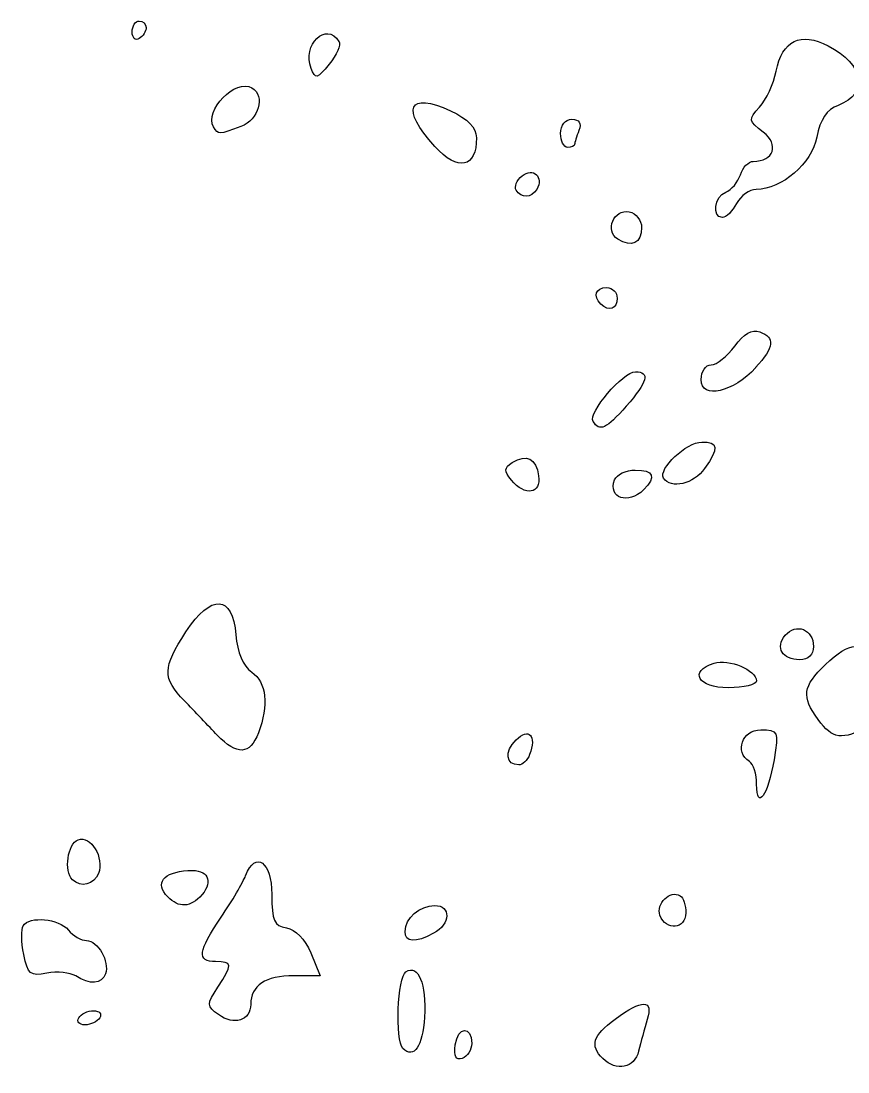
# Model space of a CAD drawing. Header units: centimetres. Extents: x -9.1 to 23.1, y -7.7 to 7.6.
# Drawn here: x -5.874 to -5.105, y -0.451 to 0.527 of the extents above; entities that cross this region are included whole.
import ezdxf

# ---------------------------------------------------------------- set-up
doc = ezdxf.new("R2010")
doc.units = ezdxf.units.CM
doc.header["$MEASUREMENT"] = 0
doc.layers.add('Layer 1', color=7, linetype='Continuous')

msp = doc.modelspace()

# ---------------------------------------------------------------- linework, layer by layer
at = {"layer": 'Layer 1'}
for points, knots in [([(-5.75787, 0.52113), (-5.75787, 0.52451), (-5.76081, 0.52728), (-5.7644, 0.52728), (-5.7644, 0.52728), (-5.76799, 0.52728), (-5.77093, 0.5227), (-5.77093, 0.5171), (-5.77093, 0.5171), (-5.77093, 0.5115), (-5.76799, 0.50873), (-5.7644, 0.51095), (-5.7644, 0.51095), (-5.76081, 0.51317), (-5.75787, 0.51775), (-5.75787, 0.52113)], [0, 0, 0, 0, 0.2, 0.2, 0.2, 0.2, 0.4, 0.4, 0.4, 0.4, 0.6, 0.6, 0.6, 0.6, 1, 1, 1, 1]), ([(-5.57857, 0.50837), (-5.59023, 0.52723), (-5.61301, 0.50508), (-5.60449, 0.4832), (-5.60449, 0.4832), (-5.60047, 0.47288), (-5.59882, 0.47326), (-5.5875, 0.48715), (-5.5875, 0.48715), (-5.5806, 0.49561), (-5.57658, 0.50516), (-5.57857, 0.50838), (-5.57857, 0.50838), (-5.57857, 0.50838), (-5.57857, 0.50837), (-5.57857, 0.50837)], [0, 0, 0, 0, 0.2, 0.2, 0.2, 0.2, 0.4, 0.4, 0.4, 0.4, 0.6, 0.6, 0.6, 0.6, 1, 1, 1, 1]), ([(-5.20855, 0.35747), (-5.2047, 0.36465), (-5.19652, 0.37054), (-5.19036, 0.37055), (-5.19036, 0.37055), (-5.16649, 0.37055), (-5.13852, 0.39471), (-5.13393, 0.4192), (-5.13393, 0.4192), (-5.13082, 0.43579), (-5.12484, 0.44472), (-5.11413, 0.44879), (-5.11413, 0.44879), (-5.08531, 0.45975), (-5.08984, 0.48693), (-5.12337, 0.50427), (-5.12337, 0.50427), (-5.14902, 0.51753), (-5.16613, 0.50917), (-5.17185, 0.48058), (-5.17185, 0.48058), (-5.17416, 0.46902), (-5.18109, 0.45399), (-5.18724, 0.44719), (-5.18724, 0.44719), (-5.19786, 0.43546), (-5.19768, 0.43427), (-5.18373, 0.42375), (-5.18373, 0.42375), (-5.16864, 0.41236), (-5.17407, 0.39665), (-5.1931, 0.39665), (-5.1931, 0.39665), (-5.19753, 0.39665), (-5.20293, 0.39104), (-5.2051, 0.38419), (-5.2051, 0.38419), (-5.20727, 0.37734), (-5.21335, 0.37008), (-5.2186, 0.36807), (-5.2186, 0.36807), (-5.22916, 0.36404), (-5.23185, 0.3444), (-5.22185, 0.3444), (-5.22185, 0.3444), (-5.21838, 0.3444), (-5.2124, 0.35028), (-5.20856, 0.35746), (-5.20856, 0.35746), (-5.20856, 0.35746), (-5.20855, 0.35747), (-5.20855, 0.35747)], [0, 0, 0, 0, 0.071429, 0.071429, 0.071429, 0.071429, 0.142857, 0.142857, 0.142857, 0.142857, 0.214286, 0.214286, 0.214286, 0.214286, 0.285714, 0.285714, 0.285714, 0.285714, 0.357143, 0.357143, 0.357143, 0.357143, 0.428571, 0.428571, 0.428571, 0.428571, 0.5, 0.5, 0.5, 0.5, 0.571429, 0.571429, 0.571429, 0.571429, 0.642857, 0.642857, 0.642857, 0.642857, 0.714286, 0.714286, 0.714286, 0.714286, 0.785714, 0.785714, 0.785714, 0.785714, 0.857143, 0.857143, 0.857143, 0.857143, 1, 1, 1, 1]), ([(-5.66985, 0.42911), (-5.65302, 0.43551), (-5.64676, 0.45724), (-5.65949, 0.46511), (-5.65949, 0.46511), (-5.67436, 0.4743), (-5.70441, 0.44362), (-5.69518, 0.42868), (-5.69518, 0.42868), (-5.69063, 0.42131), (-5.69033, 0.42132), (-5.66984, 0.42909), (-5.66984, 0.42909), (-5.66984, 0.42909), (-5.66985, 0.42911), (-5.66985, 0.42911)], [0, 0, 0, 0, 0.2, 0.2, 0.2, 0.2, 0.4, 0.4, 0.4, 0.4, 0.6, 0.6, 0.6, 0.6, 1, 1, 1, 1]), ([(-5.45069, 0.41865), (-5.45081, 0.42813), (-5.45845, 0.43609), (-5.47464, 0.44369), (-5.47464, 0.44369), (-5.5141, 0.46221), (-5.52151, 0.44562), (-5.48946, 0.41052), (-5.48946, 0.41052), (-5.46782, 0.38683), (-5.45026, 0.39052), (-5.45069, 0.41866), (-5.45069, 0.41866), (-5.45069, 0.41866), (-5.45069, 0.41865), (-5.45069, 0.41865)], [0, 0, 0, 0, 0.2, 0.2, 0.2, 0.2, 0.4, 0.4, 0.4, 0.4, 0.6, 0.6, 0.6, 0.6, 1, 1, 1, 1]), ([(-5.35929, 0.4124), (-5.35929, 0.41388), (-5.35751, 0.41978), (-5.35533, 0.42546), (-5.35533, 0.42546), (-5.35273, 0.43224), (-5.35496, 0.43579), (-5.36186, 0.43579), (-5.36186, 0.43579), (-5.368, 0.43579), (-5.37236, 0.43037), (-5.37236, 0.42273), (-5.37236, 0.42273), (-5.37236, 0.41555), (-5.36942, 0.40967), (-5.36583, 0.40967), (-5.36583, 0.40967), (-5.36224, 0.40967), (-5.3593, 0.41091), (-5.3593, 0.41239), (-5.3593, 0.41239), (-5.3593, 0.41239), (-5.35929, 0.4124), (-5.35929, 0.4124)], [0, 0, 0, 0, 0.142857, 0.142857, 0.142857, 0.142857, 0.285714, 0.285714, 0.285714, 0.285714, 0.428571, 0.428571, 0.428571, 0.428571, 0.571429, 0.571429, 0.571429, 0.571429, 0.714286, 0.714286, 0.714286, 0.714286, 1, 1, 1, 1]), ([(-5.39456, 0.37051), (-5.38753, 0.38189), (-5.39795, 0.3916), (-5.40813, 0.38315), (-5.40813, 0.38315), (-5.41316, 0.37898), (-5.41566, 0.37295), (-5.41369, 0.36977), (-5.41369, 0.36977), (-5.40893, 0.36206), (-5.39955, 0.36242), (-5.39455, 0.37051), (-5.39455, 0.37051), (-5.39455, 0.37051), (-5.39456, 0.37051), (-5.39456, 0.37051)], [0, 0, 0, 0, 0.2, 0.2, 0.2, 0.2, 0.4, 0.4, 0.4, 0.4, 0.6, 0.6, 0.6, 0.6, 1, 1, 1, 1]), ([(-5.29699, 0.33507), (-5.29699, 0.3419), (-5.30214, 0.34849), (-5.30844, 0.3497), (-5.30844, 0.3497), (-5.32291, 0.3525), (-5.33152, 0.33208), (-5.31917, 0.32426), (-5.31917, 0.32426), (-5.30623, 0.31608), (-5.29699, 0.32055), (-5.29699, 0.33507)], [0, 0, 0, 0, 0.25, 0.25, 0.25, 0.25, 0.5, 0.5, 0.5, 0.5, 1, 1, 1, 1]), ([(-5.31968, 0.26934), (-5.31968, 0.27473), (-5.32409, 0.27914), (-5.32948, 0.27914), (-5.32948, 0.27914), (-5.33968, 0.27914), (-5.34244, 0.27142), (-5.33492, 0.2639), (-5.33492, 0.2639), (-5.32741, 0.25639), (-5.31968, 0.25914), (-5.31968, 0.26934)], [0, 0, 0, 0, 0.25, 0.25, 0.25, 0.25, 0.5, 0.5, 0.5, 0.5, 1, 1, 1, 1]), ([(-5.19092, 0.20465), (-5.17345, 0.22421), (-5.17247, 0.2324), (-5.18696, 0.23796), (-5.18696, 0.23796), (-5.1941, 0.24068), (-5.20194, 0.23623), (-5.21036, 0.22469), (-5.21036, 0.22469), (-5.21733, 0.21513), (-5.22719, 0.2073), (-5.23228, 0.2073), (-5.23228, 0.2073), (-5.23737, 0.2073), (-5.24153, 0.2011), (-5.24153, 0.19353), (-5.24153, 0.19353), (-5.24153, 0.17493), (-5.21159, 0.1815), (-5.19091, 0.20464), (-5.19091, 0.20464), (-5.19091, 0.20464), (-5.19092, 0.20465), (-5.19092, 0.20465)], [0, 0, 0, 0, 0.142857, 0.142857, 0.142857, 0.142857, 0.285714, 0.285714, 0.285714, 0.285714, 0.428571, 0.428571, 0.428571, 0.428571, 0.571429, 0.571429, 0.571429, 0.571429, 0.714286, 0.714286, 0.714286, 0.714286, 1, 1, 1, 1]), ([(-5.31122, 0.16883), (-5.29141, 0.1914), (-5.28889, 0.20082), (-5.30265, 0.20082), (-5.30265, 0.20082), (-5.31436, 0.20082), (-5.347, 0.16252), (-5.34208, 0.15455), (-5.34208, 0.15455), (-5.336, 0.14471), (-5.32991, 0.14753), (-5.31122, 0.16884), (-5.31122, 0.16884), (-5.31122, 0.16884), (-5.31122, 0.16883), (-5.31122, 0.16883)], [0, 0, 0, 0, 0.2, 0.2, 0.2, 0.2, 0.4, 0.4, 0.4, 0.4, 0.6, 0.6, 0.6, 0.6, 1, 1, 1, 1]), ([(-5.23831, 0.11076), (-5.2249, 0.12991), (-5.22549, 0.13543), (-5.24095, 0.13543), (-5.24095, 0.13543), (-5.25531, 0.13543), (-5.28181, 0.11036), (-5.27652, 0.10179), (-5.27652, 0.10179), (-5.27, 0.09124), (-5.24844, 0.09631), (-5.23831, 0.11077), (-5.23831, 0.11077), (-5.23831, 0.11077), (-5.23831, 0.11076), (-5.23831, 0.11076)], [0, 0, 0, 0, 0.2, 0.2, 0.2, 0.2, 0.4, 0.4, 0.4, 0.4, 0.6, 0.6, 0.6, 0.6, 1, 1, 1, 1]), ([(-5.39274, 0.10391), (-5.39515, 0.1203), (-5.40389, 0.12469), (-5.41727, 0.11624), (-5.41727, 0.11624), (-5.42504, 0.11133), (-5.42518, 0.10855), (-5.4181, 0.10002), (-5.4181, 0.10002), (-5.4054, 0.08471), (-5.39026, 0.08703), (-5.39274, 0.10389), (-5.39274, 0.10389), (-5.39274, 0.10389), (-5.39274, 0.10391), (-5.39274, 0.10391)], [0, 0, 0, 0, 0.2, 0.2, 0.2, 0.2, 0.4, 0.4, 0.4, 0.4, 0.6, 0.6, 0.6, 0.6, 1, 1, 1, 1]), ([(-5.29512, 0.09104), (-5.28307, 0.10309), (-5.28573, 0.10933), (-5.30291, 0.10933), (-5.30291, 0.10933), (-5.31151, 0.10933), (-5.32012, 0.10521), (-5.32205, 0.10017), (-5.32205, 0.10017), (-5.32855, 0.08323), (-5.30941, 0.07674), (-5.29511, 0.09104), (-5.29511, 0.09104), (-5.29511, 0.09104), (-5.29512, 0.09104), (-5.29512, 0.09104)], [0, 0, 0, 0, 0.2, 0.2, 0.2, 0.2, 0.4, 0.4, 0.4, 0.4, 0.6, 0.6, 0.6, 0.6, 1, 1, 1, 1]), ([(-5.6535, -0.13526), (-5.64362, -0.10928), (-5.64593, -0.08828), (-5.65972, -0.07863), (-5.65972, -0.07863), (-5.66768, -0.07305), (-5.67308, -0.06032), (-5.67442, -0.04397), (-5.67442, -0.04397), (-5.67748, -0.00648), (-5.69736, -0.00534), (-5.72091, -0.04129), (-5.72091, -0.04129), (-5.74275, -0.07466), (-5.74294, -0.08393), (-5.72218, -0.10555), (-5.72218, -0.10555), (-5.71316, -0.11494), (-5.69947, -0.12924), (-5.69176, -0.13732), (-5.69176, -0.13732), (-5.67341, -0.15655), (-5.66137, -0.1559), (-5.65352, -0.13526), (-5.65352, -0.13526), (-5.65352, -0.13526), (-5.6535, -0.13526), (-5.6535, -0.13526)], [0, 0, 0, 0, 0.125, 0.125, 0.125, 0.125, 0.25, 0.25, 0.25, 0.25, 0.375, 0.375, 0.375, 0.375, 0.5, 0.5, 0.5, 0.5, 0.625, 0.625, 0.625, 0.625, 0.75, 0.75, 0.75, 0.75, 1, 1, 1, 1]), ([(-5.13707, -0.05478), (-5.13707, -0.03897), (-5.15341, -0.03249), (-5.16328, -0.04439), (-5.16328, -0.04439), (-5.17287, -0.05595), (-5.16622, -0.06714), (-5.14975, -0.06714), (-5.14975, -0.06714), (-5.14167, -0.06714), (-5.13707, -0.06266), (-5.13707, -0.05478)], [0, 0, 0, 0, 0.25, 0.25, 0.25, 0.25, 0.5, 0.5, 0.5, 0.5, 1, 1, 1, 1]), ([(-5.08514, -0.12902), (-5.05862, -0.11531), (-5.05337, -0.09051), (-5.07265, -0.07), (-5.07265, -0.07), (-5.09187, -0.04954), (-5.10318, -0.04987), (-5.12583, -0.07161), (-5.12583, -0.07161), (-5.14715, -0.09203), (-5.14839, -0.10128), (-5.13272, -0.12283), (-5.13272, -0.12283), (-5.11927, -0.14134), (-5.11099, -0.14241), (-5.08514, -0.12904), (-5.08514, -0.12904), (-5.08514, -0.12904), (-5.08514, -0.12902), (-5.08514, -0.12902)], [0, 0, 0, 0, 0.166667, 0.166667, 0.166667, 0.166667, 0.333333, 0.333333, 0.333333, 0.333333, 0.5, 0.5, 0.5, 0.5, 0.666667, 0.666667, 0.666667, 0.666667, 1, 1, 1, 1]), ([(-5.19014, -0.08697), (-5.19014, -0.07676), (-5.21569, -0.06608), (-5.22957, -0.07049), (-5.22957, -0.07049), (-5.25341, -0.07806), (-5.24453, -0.09327), (-5.21626, -0.09327), (-5.21626, -0.09327), (-5.20189, -0.09327), (-5.19014, -0.09043), (-5.19014, -0.08697)], [0, 0, 0, 0, 0.25, 0.25, 0.25, 0.25, 0.5, 0.5, 0.5, 0.5, 1, 1, 1, 1]), ([(-5.40117, -0.15549), (-5.3944, -0.13785), (-5.40178, -0.12987), (-5.41377, -0.14186), (-5.41377, -0.14186), (-5.42484, -0.15293), (-5.4235, -0.16507), (-5.4112, -0.16507), (-5.4112, -0.16507), (-5.40771, -0.16507), (-5.40319, -0.16076), (-5.40117, -0.15549)], [0, 0, 0, 0, 0.25, 0.25, 0.25, 0.25, 0.5, 0.5, 0.5, 0.5, 1, 1, 1, 1]), ([(-5.17375, -0.16022), (-5.16942, -0.13355), (-5.1699, -0.13246), (-5.18614, -0.13246), (-5.18614, -0.13246), (-5.20349, -0.13246), (-5.21076, -0.15305), (-5.19651, -0.16185), (-5.19651, -0.16185), (-5.19292, -0.16407), (-5.18998, -0.17365), (-5.18998, -0.18313), (-5.18998, -0.18313), (-5.18998, -0.20844), (-5.17909, -0.19306), (-5.17375, -0.16021), (-5.17375, -0.16021), (-5.17375, -0.16021), (-5.17375, -0.16022), (-5.17375, -0.16022)], [0, 0, 0, 0, 0.166667, 0.166667, 0.166667, 0.166667, 0.333333, 0.333333, 0.333333, 0.333333, 0.5, 0.5, 0.5, 0.5, 0.666667, 0.666667, 0.666667, 0.666667, 1, 1, 1, 1]), ([(-5.80224, -0.26603), (-5.79664, -0.25144), (-5.80949, -0.23029), (-5.82121, -0.23479), (-5.82121, -0.23479), (-5.83099, -0.23854), (-5.83463, -0.26387), (-5.82655, -0.27195), (-5.82655, -0.27195), (-5.81885, -0.27965), (-5.80629, -0.2766), (-5.80224, -0.26603)], [0, 0, 0, 0, 0.25, 0.25, 0.25, 0.25, 0.5, 0.5, 0.5, 0.5, 1, 1, 1, 1]), ([(-5.66061, -0.38799), (-5.66061, -0.37041), (-5.64686, -0.36126), (-5.62043, -0.36126), (-5.62043, -0.36126), (-5.62043, -0.36126), (-5.59592, -0.36126), (-5.59592, -0.36126), (-5.59592, -0.36126), (-5.59592, -0.36126), (-5.6048, -0.34003), (-5.6048, -0.34003), (-5.6048, -0.34003), (-5.61011, -0.32734), (-5.61917, -0.31797), (-5.62734, -0.31672), (-5.62734, -0.31672), (-5.63883, -0.31495), (-5.641, -0.31004), (-5.641, -0.2857), (-5.641, -0.2857), (-5.641, -0.25528), (-5.65624, -0.24434), (-5.66539, -0.26819), (-5.66539, -0.26819), (-5.6678, -0.27448), (-5.678, -0.2918), (-5.68804, -0.30669), (-5.68804, -0.30669), (-5.7097, -0.33879), (-5.71088, -0.34819), (-5.69325, -0.34819), (-5.69325, -0.34819), (-5.67735, -0.34819), (-5.67715, -0.35054), (-5.69125, -0.37207), (-5.69125, -0.37207), (-5.70171, -0.38803), (-5.70167, -0.38943), (-5.69062, -0.39752), (-5.69062, -0.39752), (-5.67632, -0.40797), (-5.6606, -0.40298), (-5.6606, -0.38799), (-5.6606, -0.38799), (-5.6606, -0.38799), (-5.66061, -0.38799), (-5.66061, -0.38799)], [0, 0, 0, 0, 0.076923, 0.076923, 0.076923, 0.076923, 0.153846, 0.153846, 0.153846, 0.153846, 0.230769, 0.230769, 0.230769, 0.230769, 0.307692, 0.307692, 0.307692, 0.307692, 0.384615, 0.384615, 0.384615, 0.384615, 0.461538, 0.461538, 0.461538, 0.461538, 0.538462, 0.538462, 0.538462, 0.538462, 0.615385, 0.615385, 0.615385, 0.615385, 0.692308, 0.692308, 0.692308, 0.692308, 0.769231, 0.769231, 0.769231, 0.769231, 0.846154, 0.846154, 0.846154, 0.846154, 1, 1, 1, 1]), ([(-5.70799, -0.28805), (-5.69548, -0.27554), (-5.6989, -0.26322), (-5.71485, -0.26333), (-5.71485, -0.26333), (-5.73901, -0.26333), (-5.74997, -0.27329), (-5.73976, -0.28559), (-5.73976, -0.28559), (-5.72956, -0.29788), (-5.71868, -0.29872), (-5.708, -0.28806), (-5.708, -0.28806), (-5.708, -0.28806), (-5.70799, -0.28805), (-5.70799, -0.28805)], [0, 0, 0, 0, 0.2, 0.2, 0.2, 0.2, 0.4, 0.4, 0.4, 0.4, 0.6, 0.6, 0.6, 0.6, 1, 1, 1, 1]), ([(-5.25584, -0.30282), (-5.25584, -0.29585), (-5.25819, -0.28869), (-5.26105, -0.28692), (-5.26105, -0.28692), (-5.27036, -0.28117), (-5.28398, -0.29429), (-5.27986, -0.30504), (-5.27986, -0.30504), (-5.2742, -0.3198), (-5.25584, -0.3181), (-5.25584, -0.30282)], [0, 0, 0, 0, 0.25, 0.25, 0.25, 0.25, 0.5, 0.5, 0.5, 0.5, 1, 1, 1, 1]), ([(-5.49051, -0.32182), (-5.4746, -0.3133), (-5.47401, -0.29592), (-5.48963, -0.29592), (-5.48963, -0.29592), (-5.50338, -0.29592), (-5.51706, -0.30797), (-5.51706, -0.32009), (-5.51706, -0.32009), (-5.51706, -0.33032), (-5.50756, -0.33095), (-5.49051, -0.32182)], [0, 0, 0, 0, 0.25, 0.25, 0.25, 0.25, 0.5, 0.5, 0.5, 0.5, 1, 1, 1, 1]), ([(-5.79579, -0.35957), (-5.79171, -0.34818), (-5.80284, -0.32855), (-5.81339, -0.32855), (-5.81339, -0.32855), (-5.81821, -0.32855), (-5.82582, -0.32414), (-5.83029, -0.31875), (-5.83029, -0.31875), (-5.83919, -0.30803), (-5.86655, -0.30547), (-5.87233, -0.3148), (-5.87233, -0.3148), (-5.87432, -0.31801), (-5.87407, -0.33006), (-5.87177, -0.34155), (-5.87177, -0.34155), (-5.86808, -0.36), (-5.86557, -0.36204), (-5.85027, -0.35898), (-5.85027, -0.35898), (-5.84074, -0.35709), (-5.82867, -0.35824), (-5.82345, -0.36153), (-5.82345, -0.36153), (-5.81016, -0.36994), (-5.79923, -0.36916), (-5.79579, -0.35955), (-5.79579, -0.35955), (-5.79579, -0.35955), (-5.79579, -0.35957), (-5.79579, -0.35957)], [0, 0, 0, 0, 0.111111, 0.111111, 0.111111, 0.111111, 0.222222, 0.222222, 0.222222, 0.222222, 0.333333, 0.333333, 0.333333, 0.333333, 0.444444, 0.444444, 0.444444, 0.444444, 0.555556, 0.555556, 0.555556, 0.555556, 0.666667, 0.666667, 0.666667, 0.666667, 0.777778, 0.777778, 0.777778, 0.777778, 1, 1, 1, 1]), ([(-5.49895, -0.39994), (-5.49711, -0.36875), (-5.50462, -0.35036), (-5.51625, -0.35755), (-5.51625, -0.35755), (-5.5241, -0.3624), (-5.5264, -0.42152), (-5.51902, -0.42889), (-5.51902, -0.42889), (-5.50885, -0.43906), (-5.50055, -0.42708), (-5.49895, -0.39994)], [0, 0, 0, 0, 0.25, 0.25, 0.25, 0.25, 0.5, 0.5, 0.5, 0.5, 1, 1, 1, 1]), ([(-5.29973, -0.43147), (-5.29781, -0.42339), (-5.29418, -0.41016), (-5.29168, -0.40208), (-5.29168, -0.40208), (-5.28581, -0.38316), (-5.29633, -0.38302), (-5.32157, -0.40167), (-5.32157, -0.40167), (-5.34248, -0.41713), (-5.34529, -0.42609), (-5.33306, -0.43832), (-5.33306, -0.43832), (-5.3205, -0.45088), (-5.30353, -0.44739), (-5.29973, -0.43146), (-5.29973, -0.43146), (-5.29973, -0.43146), (-5.29973, -0.43147), (-5.29973, -0.43147)], [0, 0, 0, 0, 0.166667, 0.166667, 0.166667, 0.166667, 0.333333, 0.333333, 0.333333, 0.333333, 0.5, 0.5, 0.5, 0.5, 0.666667, 0.666667, 0.666667, 0.666667, 1, 1, 1, 1]), ([(-5.80103, -0.40045), (-5.79881, -0.39687), (-5.8014, -0.39392), (-5.80679, -0.39392), (-5.80679, -0.39392), (-5.81218, -0.39392), (-5.8184, -0.39684), (-5.82062, -0.40045), (-5.82062, -0.40045), (-5.82284, -0.40403), (-5.82025, -0.40698), (-5.81486, -0.40698), (-5.81486, -0.40698), (-5.80947, -0.40698), (-5.80325, -0.40406), (-5.80103, -0.40045)], [0, 0, 0, 0, 0.2, 0.2, 0.2, 0.2, 0.4, 0.4, 0.4, 0.4, 0.6, 0.6, 0.6, 0.6, 1, 1, 1, 1]), ([(-5.45506, -0.4244), (-5.45506, -0.40738), (-5.46787, -0.40845), (-5.4703, -0.42568), (-5.4703, -0.42568), (-5.47179, -0.43625), (-5.46974, -0.44019), (-5.46377, -0.4382), (-5.46377, -0.4382), (-5.45898, -0.43659), (-5.45506, -0.43039), (-5.45506, -0.42441), (-5.45506, -0.42441), (-5.45506, -0.42441), (-5.45506, -0.4244), (-5.45506, -0.4244)], [0, 0, 0, 0, 0.2, 0.2, 0.2, 0.2, 0.4, 0.4, 0.4, 0.4, 0.6, 0.6, 0.6, 0.6, 1, 1, 1, 1])]:
    msp.add_open_spline(points, degree=3, knots=knots, dxfattribs=at)

doc.saveas('drawing.dxf')
